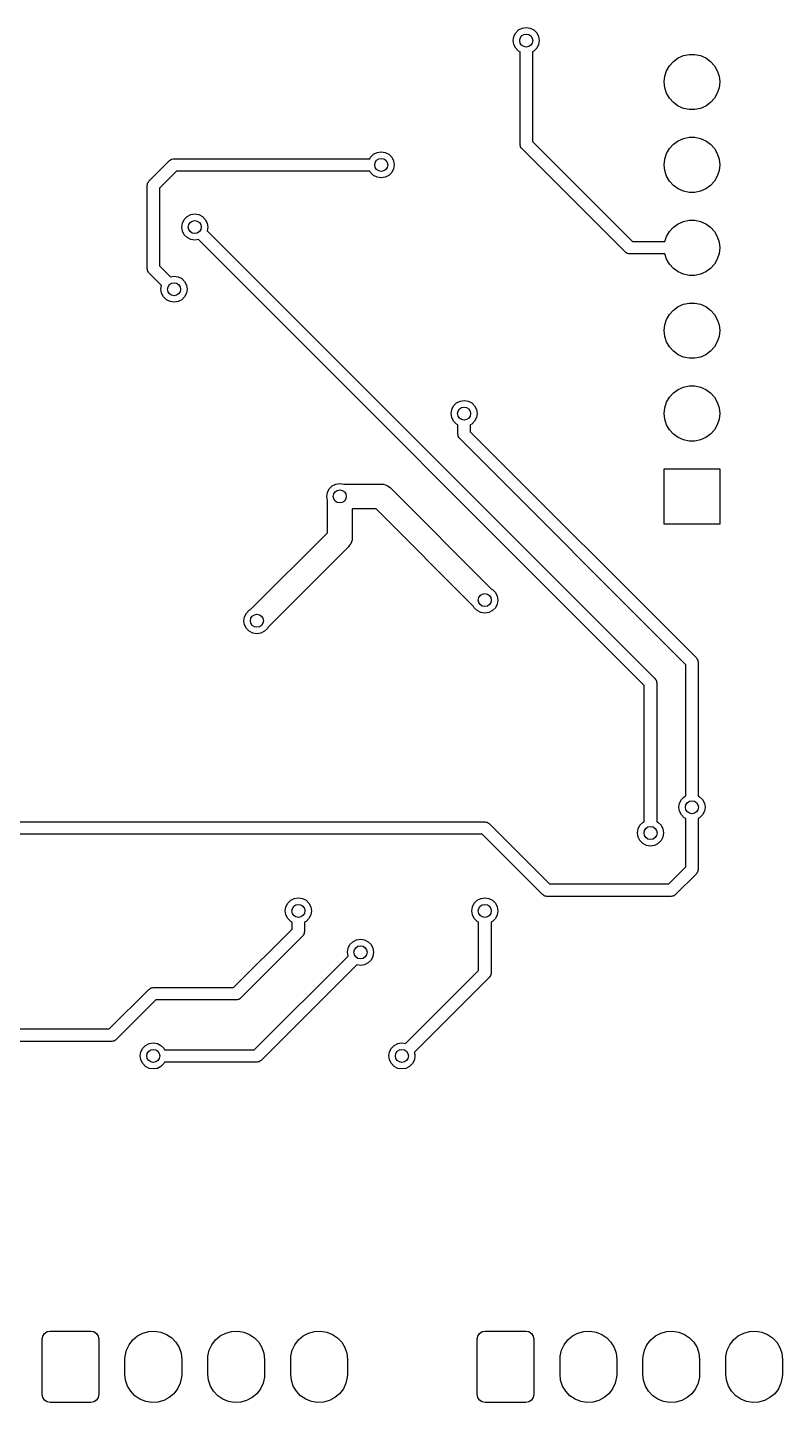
# Model space of a CAD drawing. Extents: x 2.94 to 6.46, y -5.04 to -3.38.
# Drawn here: x 5.548 to 6.459, y -5.043 to -3.384 of the extents above; entities that cross this region are included whole.
import ezdxf

# ---------------------------------------------------------------- set-up
doc = ezdxf.new("R2010")
doc.units = 0
doc.header["$MEASUREMENT"] = 0
doc.layers.add('BLACK', color=7, linetype='CONTINUOUS')

msp = doc.modelspace()

# ---------------------------------------------------------------- linework, layer by layer
at = {"layer": 'BLACK', "linetype": 'CONTINUOUS'}
for p, q in [((6.13425, -3.4), (6.13502, -3.39513)), ((6.13502, -3.40487), (6.13425, -3.4)), ((6.13502, -3.39513), (6.13726, -3.39074)), ((6.13726, -3.39074), (6.14074, -3.38726)), ((6.14074, -3.38726), (6.14513, -3.38502)), ((6.14513, -3.38502), (6.15, -3.38425)), ((6.15, -3.38425), (6.15487, -3.38502)), ((6.15487, -3.38502), (6.15926, -3.38726)), ((6.15926, -3.38726), (6.16274, -3.39074)), ((6.16274, -3.39074), (6.16498, -3.39513)), ((6.16498, -3.39513), (6.16575, -3.4)), ((6.16575, -3.4), (6.16498, -3.40487)), ((6.13726, -3.40926), (6.13502, -3.40487)), ((6.14074, -3.41274), (6.13726, -3.40926)), ((6.1425, -3.41364), (6.14074, -3.41274)), ((6.1425, -3.525), (6.1425, -3.41364)), ((6.15926, -3.41274), (6.1575, -3.41364)), ((6.1575, -3.41364), (6.1575, -3.52189)), ((6.16274, -3.40926), (6.15926, -3.41274)), ((6.16498, -3.40487), (6.16274, -3.40926)), ((6.33966, -3.41817), (6.3465, -3.41672)), ((6.3465, -3.41672), (6.3535, -3.41672)), ((6.3535, -3.41672), (6.36034, -3.41817)), ((6.31943, -3.43639), (6.32293, -3.43033)), ((6.32293, -3.43033), (6.32761, -3.42513)), ((6.32761, -3.42513), (6.33327, -3.42102)), ((6.33327, -3.42102), (6.33966, -3.41817)), ((6.36034, -3.41817), (6.36673, -3.42102)), ((6.36673, -3.42102), (6.37239, -3.42513)), ((6.37239, -3.42513), (6.37707, -3.43033)), ((6.37707, -3.43033), (6.38057, -3.43639)), ((6.31654, -3.45), (6.31727, -3.44304)), ((6.31727, -3.45696), (6.31654, -3.45)), ((6.31727, -3.44304), (6.31943, -3.43639)), ((6.38057, -3.43639), (6.38273, -3.44304)), ((6.38273, -3.44304), (6.38346, -3.45)), ((6.38346, -3.45), (6.38273, -3.45696)), ((6.31943, -3.46361), (6.31727, -3.45696)), ((6.32293, -3.46967), (6.31943, -3.46361)), ((6.38057, -3.46361), (6.37707, -3.46967)), ((6.38273, -3.45696), (6.38057, -3.46361)), ((6.32761, -3.47487), (6.32293, -3.46967)), ((6.33327, -3.47898), (6.32761, -3.47487)), ((6.33966, -3.48183), (6.33327, -3.47898)), ((6.3465, -3.48328), (6.33966, -3.48183)), ((6.3535, -3.48328), (6.3465, -3.48328)), ((6.36034, -3.48183), (6.3535, -3.48328)), ((6.36673, -3.47898), (6.36034, -3.48183)), ((6.37239, -3.47487), (6.36673, -3.47898)), ((6.37707, -3.46967), (6.37239, -3.47487)), ((6.33966, -3.51817), (6.3465, -3.51672)), ((6.3465, -3.51672), (6.3535, -3.51672)), ((6.3535, -3.51672), (6.36034, -3.51817)), ((6.14278, -3.52622), (6.1425, -3.525)), ((6.14292, -3.52747), (6.14278, -3.52622)), ((6.14315, -3.52783), (6.14292, -3.52747)), ((6.14324, -3.52825), (6.14315, -3.52783)), ((6.14402, -3.52923), (6.14324, -3.52825)), ((6.14469, -3.53029), (6.14402, -3.52923)), ((6.2697, -3.6553), (6.14469, -3.53029)), ((6.1575, -3.52189), (6.27811, -3.6425)), ((6.31943, -3.53639), (6.32293, -3.53033)), ((6.32293, -3.53033), (6.32761, -3.52513)), ((6.32761, -3.52513), (6.33327, -3.52102)), ((6.33327, -3.52102), (6.33966, -3.51817)), ((6.36034, -3.51817), (6.36673, -3.52102)), ((6.36673, -3.52102), (6.37239, -3.52513)), ((6.37239, -3.52513), (6.37707, -3.53033)), ((6.37707, -3.53033), (6.38057, -3.53639)), ((5.6947, -3.5697), (5.71971, -3.54469)), ((5.71971, -3.54469), (5.72077, -3.54402)), ((5.72077, -3.54402), (5.72175, -3.54324)), ((5.72175, -3.54324), (5.72217, -3.54315)), ((5.72217, -3.54315), (5.72253, -3.54292)), ((5.72253, -3.54292), (5.72378, -3.54278)), ((5.72378, -3.54278), (5.725, -3.5425)), ((5.725, -3.5425), (5.96136, -3.5425)), ((5.96136, -3.5425), (5.96226, -3.54074)), ((5.96226, -3.54074), (5.96574, -3.53726)), ((5.96574, -3.53726), (5.97013, -3.53502)), ((5.97013, -3.53502), (5.975, -3.53425)), ((5.975, -3.53425), (5.97987, -3.53502)), ((5.97987, -3.53502), (5.98426, -3.53726)), ((5.98426, -3.53726), (5.98774, -3.54074)), ((5.98774, -3.54074), (5.98998, -3.54513)), ((5.98998, -3.54513), (5.99075, -3.55)), ((6.31654, -3.55), (6.31727, -3.54304)), ((6.31727, -3.54304), (6.31943, -3.53639)), ((6.38057, -3.53639), (6.38273, -3.54304)), ((6.38273, -3.54304), (6.38346, -3.55)), ((5.72811, -3.5575), (5.7075, -3.57811)), ((5.96136, -3.5575), (5.72811, -3.5575)), ((5.96226, -3.55926), (5.96136, -3.5575)), ((5.96574, -3.56274), (5.96226, -3.55926)), ((5.97013, -3.56498), (5.96574, -3.56274)), ((5.975, -3.56575), (5.97013, -3.56498)), ((5.97987, -3.56498), (5.975, -3.56575)), ((5.98426, -3.56274), (5.97987, -3.56498)), ((5.98774, -3.55926), (5.98426, -3.56274)), ((5.98998, -3.55487), (5.98774, -3.55926)), ((5.99075, -3.55), (5.98998, -3.55487)), ((6.31727, -3.55696), (6.31654, -3.55)), ((6.31943, -3.56361), (6.31727, -3.55696)), ((6.32293, -3.56967), (6.31943, -3.56361)), ((6.38057, -3.56361), (6.37707, -3.56967)), ((6.38273, -3.55696), (6.38057, -3.56361)), ((6.38346, -3.55), (6.38273, -3.55696)), ((5.6925, -3.57499), (5.69278, -3.57377)), ((5.6925, -3.675), (5.6925, -3.57499)), ((5.69278, -3.57377), (5.69292, -3.57252)), ((5.69292, -3.57252), (5.69315, -3.57216)), ((5.69315, -3.57216), (5.69325, -3.57174)), ((5.69325, -3.57174), (5.69403, -3.57076)), ((5.69403, -3.57076), (5.6947, -3.5697)), ((5.7075, -3.57811), (5.7075, -3.67189)), ((6.32761, -3.57487), (6.32293, -3.56967)), ((6.33327, -3.57898), (6.32761, -3.57487)), ((6.33966, -3.58183), (6.33327, -3.57898)), ((6.3465, -3.58328), (6.33966, -3.58183)), ((6.36034, -3.58183), (6.3535, -3.58328)), ((6.36673, -3.57898), (6.36034, -3.58183)), ((6.37239, -3.57487), (6.36673, -3.57898)), ((6.37707, -3.56967), (6.37239, -3.57487)), ((6.3535, -3.58328), (6.3465, -3.58328)), ((5.73502, -3.62013), (5.73726, -3.61574)), ((5.73726, -3.61574), (5.74074, -3.61226)), ((5.74074, -3.61226), (5.74513, -3.61002)), ((5.74513, -3.61002), (5.75, -3.60925)), ((5.75, -3.60925), (5.75487, -3.61002)), ((5.75487, -3.61002), (5.75926, -3.61226)), ((5.75926, -3.61226), (5.76274, -3.61574)), ((5.76274, -3.61574), (5.76498, -3.62013)), ((5.73425, -3.625), (5.73502, -3.62013)), ((5.73502, -3.62987), (5.73425, -3.625)), ((5.73726, -3.63426), (5.73502, -3.62987)), ((5.76498, -3.62013), (5.76575, -3.625)), ((5.76575, -3.625), (5.76505, -3.62944)), ((5.76505, -3.62944), (6.30531, -4.16971)), ((6.31943, -3.63639), (6.32293, -3.63033)), ((6.32293, -3.63033), (6.32761, -3.62513)), ((6.32761, -3.62513), (6.33327, -3.62102)), ((6.33327, -3.62102), (6.33966, -3.61817)), ((6.33966, -3.61817), (6.3465, -3.61672)), ((6.3465, -3.61672), (6.3535, -3.61672)), ((6.3535, -3.61672), (6.36034, -3.61817)), ((6.36034, -3.61817), (6.36673, -3.62102)), ((6.36673, -3.62102), (6.37239, -3.62513)), ((6.37239, -3.62513), (6.37707, -3.63033)), ((6.37707, -3.63033), (6.38057, -3.63639)), ((5.74074, -3.63774), (5.73726, -3.63426)), ((5.74513, -3.63998), (5.74074, -3.63774)), ((5.75, -3.64075), (5.74513, -3.63998)), ((5.75444, -3.64005), (5.75, -3.64075)), ((6.2925, -4.17811), (5.75444, -3.64005)), ((6.27811, -3.6425), (6.31744, -3.6425)), ((6.31744, -3.6425), (6.31943, -3.63639)), ((6.38057, -3.63639), (6.38273, -3.64304)), ((6.38273, -3.64304), (6.38346, -3.65)), ((6.27076, -3.65597), (6.2697, -3.6553)), ((6.27174, -3.65675), (6.27076, -3.65597)), ((6.27216, -3.65685), (6.27174, -3.65675)), ((6.27252, -3.65708), (6.27216, -3.65685)), ((6.27377, -3.65722), (6.27252, -3.65708)), ((6.27499, -3.6575), (6.27377, -3.65722)), ((6.31744, -3.6575), (6.27499, -3.6575)), ((6.31943, -3.66361), (6.31744, -3.6575)), ((6.32293, -3.66967), (6.31943, -3.66361)), ((6.38057, -3.66361), (6.37707, -3.66967)), ((6.38273, -3.65696), (6.38057, -3.66361)), ((6.38346, -3.65), (6.38273, -3.65696)), ((5.69278, -3.67622), (5.6925, -3.675)), ((5.69292, -3.67747), (5.69278, -3.67622)), ((5.69315, -3.67783), (5.69292, -3.67747)), ((5.69324, -3.67825), (5.69315, -3.67783)), ((5.69402, -3.67923), (5.69324, -3.67825)), ((5.69469, -3.68029), (5.69402, -3.67923)), ((5.70995, -3.69556), (5.69469, -3.68029)), ((5.7075, -3.67189), (5.72056, -3.68495)), ((6.32761, -3.67487), (6.32293, -3.66967)), ((6.33327, -3.67898), (6.32761, -3.67487)), ((6.33966, -3.68183), (6.33327, -3.67898)), ((6.3465, -3.68328), (6.33966, -3.68183)), ((6.36034, -3.68183), (6.3535, -3.68328)), ((6.36673, -3.67898), (6.36034, -3.68183)), ((6.37239, -3.67487), (6.36673, -3.67898)), ((6.37707, -3.66967), (6.37239, -3.67487)), ((5.70925, -3.7), (5.70995, -3.69556)), ((5.72056, -3.68495), (5.725, -3.68425)), ((5.725, -3.68425), (5.72987, -3.68502)), ((5.72987, -3.68502), (5.73426, -3.68726)), ((5.73426, -3.68726), (5.73774, -3.69074)), ((5.73774, -3.69074), (5.73998, -3.69513)), ((5.73998, -3.69513), (5.74075, -3.7)), ((6.3535, -3.68328), (6.3465, -3.68328)), ((5.71002, -3.70487), (5.70925, -3.7)), ((5.71226, -3.70926), (5.71002, -3.70487)), ((5.71574, -3.71274), (5.71226, -3.70926)), ((5.72013, -3.71498), (5.71574, -3.71274)), ((5.725, -3.71575), (5.72013, -3.71498)), ((5.72987, -3.71498), (5.725, -3.71575)), ((5.73426, -3.71274), (5.72987, -3.71498)), ((5.73774, -3.70926), (5.73426, -3.71274)), ((5.73998, -3.70487), (5.73774, -3.70926)), ((5.74075, -3.7), (5.73998, -3.70487)), ((6.31943, -3.73639), (6.32293, -3.73033)), ((6.32293, -3.73033), (6.32761, -3.72513)), ((6.32761, -3.72513), (6.33327, -3.72102)), ((6.33327, -3.72102), (6.33966, -3.71817)), ((6.33966, -3.71817), (6.3465, -3.71672)), ((6.3465, -3.71672), (6.3535, -3.71672)), ((6.3535, -3.71672), (6.36034, -3.71817)), ((6.36034, -3.71817), (6.36673, -3.72102)), ((6.36673, -3.72102), (6.37239, -3.72513)), ((6.37239, -3.72513), (6.37707, -3.73033)), ((6.37707, -3.73033), (6.38057, -3.73639)), ((6.31654, -3.75), (6.31727, -3.74304)), ((6.31727, -3.74304), (6.31943, -3.73639)), ((6.38057, -3.73639), (6.38273, -3.74304)), ((6.38273, -3.74304), (6.38346, -3.75)), ((6.31727, -3.75696), (6.31654, -3.75)), ((6.31943, -3.76361), (6.31727, -3.75696)), ((6.32293, -3.76967), (6.31943, -3.76361)), ((6.38057, -3.76361), (6.37707, -3.76967)), ((6.38273, -3.75696), (6.38057, -3.76361)), ((6.38346, -3.75), (6.38273, -3.75696)), ((6.32761, -3.77487), (6.32293, -3.76967)), ((6.33327, -3.77898), (6.32761, -3.77487)), ((6.33966, -3.78183), (6.33327, -3.77898)), ((6.3465, -3.78328), (6.33966, -3.78183)), ((6.36034, -3.78183), (6.3535, -3.78328)), ((6.36673, -3.77898), (6.36034, -3.78183)), ((6.37239, -3.77487), (6.36673, -3.77898)), ((6.37707, -3.76967), (6.37239, -3.77487)), ((6.3535, -3.78328), (6.3465, -3.78328)), ((6.31943, -3.83639), (6.32293, -3.83033)), ((6.32293, -3.83033), (6.32761, -3.82513)), ((6.32761, -3.82513), (6.33327, -3.82102)), ((6.33327, -3.82102), (6.33966, -3.81817)), ((6.33966, -3.81817), (6.3465, -3.81672)), ((6.3465, -3.81672), (6.3535, -3.81672)), ((6.3535, -3.81672), (6.36034, -3.81817)), ((6.36034, -3.81817), (6.36673, -3.82102)), ((6.36673, -3.82102), (6.37239, -3.82513)), ((6.37239, -3.82513), (6.37707, -3.83033)), ((6.37707, -3.83033), (6.38057, -3.83639)), ((6.05925, -3.85), (6.06002, -3.84513)), ((6.06002, -3.84513), (6.06226, -3.84074)), ((6.06226, -3.84074), (6.06574, -3.83726)), ((6.06574, -3.83726), (6.07013, -3.83502)), ((6.07013, -3.83502), (6.075, -3.83425)), ((6.075, -3.83425), (6.07987, -3.83502)), ((6.07987, -3.83502), (6.08426, -3.83726)), ((6.08426, -3.83726), (6.08774, -3.84074)), ((6.08774, -3.84074), (6.08998, -3.84513)), ((6.08998, -3.84513), (6.09075, -3.85)), ((6.31654, -3.85), (6.31727, -3.84304)), ((6.31727, -3.84304), (6.31943, -3.83639)), ((6.38057, -3.83639), (6.38273, -3.84304)), ((6.38273, -3.84304), (6.38346, -3.85)), ((6.06002, -3.85487), (6.05925, -3.85)), ((6.06226, -3.85926), (6.06002, -3.85487)), ((6.06574, -3.86274), (6.06226, -3.85926)), ((6.0675, -3.86364), (6.06574, -3.86274)), ((6.0675, -3.875), (6.0675, -3.86364)), ((6.08426, -3.86274), (6.0825, -3.86364)), ((6.0825, -3.86364), (6.0825, -3.87189)), ((6.08774, -3.85926), (6.08426, -3.86274)), ((6.08998, -3.85487), (6.08774, -3.85926)), ((6.09075, -3.85), (6.08998, -3.85487)), ((6.31727, -3.85696), (6.31654, -3.85)), ((6.31943, -3.86361), (6.31727, -3.85696)), ((6.32293, -3.86967), (6.31943, -3.86361)), ((6.38057, -3.86361), (6.37707, -3.86967)), ((6.38273, -3.85696), (6.38057, -3.86361)), ((6.38346, -3.85), (6.38273, -3.85696)), ((6.06778, -3.87622), (6.0675, -3.875)), ((6.06792, -3.87747), (6.06778, -3.87622)), ((6.06815, -3.87783), (6.06792, -3.87747)), ((6.06824, -3.87825), (6.06815, -3.87783)), ((6.06902, -3.87923), (6.06824, -3.87825)), ((6.06969, -3.88029), (6.06902, -3.87923)), ((6.3425, -4.15311), (6.06969, -3.88029)), ((6.0825, -3.87189), (6.35531, -4.14471)), ((6.32761, -3.87487), (6.32293, -3.86967)), ((6.33327, -3.87898), (6.32761, -3.87487)), ((6.33966, -3.88183), (6.33327, -3.87898)), ((6.36673, -3.87898), (6.36034, -3.88183)), ((6.37239, -3.87487), (6.36673, -3.87898)), ((6.37707, -3.86967), (6.37239, -3.87487)), ((6.3465, -3.88328), (6.33966, -3.88183)), ((6.3535, -3.88328), (6.3465, -3.88328)), ((6.36034, -3.88183), (6.3535, -3.88328)), ((6.31654, -3.98346), (6.31654, -3.91654)), ((6.31654, -3.91654), (6.38346, -3.91654)), ((6.38346, -3.91654), (6.38346, -3.98346)), ((5.90925, -3.95), (5.91002, -3.94513)), ((5.91002, -3.94513), (5.91226, -3.94074)), ((5.91226, -3.94074), (5.91574, -3.93726)), ((5.91574, -3.93726), (5.92013, -3.93502)), ((5.92013, -3.93502), (5.925, -3.93425)), ((5.925, -3.93425), (5.92972, -3.935)), ((5.92972, -3.935), (5.975, -3.935)), ((5.975, -3.935), (5.97653, -3.93513)), ((5.97653, -3.93513), (5.97688, -3.93512)), ((5.97688, -3.93512), (5.97709, -3.93518)), ((5.97709, -3.93518), (5.97758, -3.93522)), ((5.97758, -3.93522), (5.97957, -3.93592)), ((5.97957, -3.93592), (5.9816, -3.93653)), ((5.9816, -3.93653), (5.98189, -3.93674)), ((5.98189, -3.93674), (5.98223, -3.93686)), ((5.98223, -3.93686), (5.98389, -3.93816)), ((5.98389, -3.93816), (5.98561, -3.93939)), ((5.98561, -3.93939), (6.10766, -4.06145)), ((5.91, -3.95472), (5.90925, -3.95)), ((5.91, -3.99379), (5.91, -3.95472)), ((5.96879, -3.965), (5.94, -3.965)), ((5.94, -3.965), (5.94, -4)), ((6.08645, -4.08266), (5.96879, -3.965)), ((5.81734, -4.08645), (5.91, -3.99379)), ((6.38346, -3.98346), (6.31654, -3.98346)), ((5.93561, -4.01061), (5.83855, -4.10766)), ((5.93684, -4.00889), (5.93561, -4.01061)), ((5.93814, -4.00723), (5.93684, -4.00889)), ((5.93826, -4.00689), (5.93814, -4.00723)), ((5.93847, -4.0066), (5.93826, -4.00689)), ((5.93908, -4.00457), (5.93847, -4.0066)), ((5.93978, -4.00258), (5.93908, -4.00457)), ((5.93982, -4.00209), (5.93978, -4.00258)), ((5.93988, -4.00188), (5.93982, -4.00209)), ((5.94, -4), (5.93987, -4.00153)), ((5.93987, -4.00153), (5.93988, -4.00188)), ((6.10766, -4.06145), (6.10926, -4.06226)), ((6.10926, -4.06226), (6.11274, -4.06574)), ((6.11274, -4.06574), (6.11498, -4.07013)), ((6.11498, -4.07987), (6.11274, -4.08426)), ((6.11498, -4.07013), (6.11575, -4.075)), ((6.11575, -4.075), (6.11498, -4.07987)), ((5.80925, -4.1), (5.81002, -4.09513)), ((5.81002, -4.09513), (5.81226, -4.09074)), ((5.81226, -4.09074), (5.81574, -4.08726)), ((5.81574, -4.08726), (5.81734, -4.08645)), ((6.08726, -4.08426), (6.08645, -4.08266)), ((6.09074, -4.08774), (6.08726, -4.08426)), ((6.09513, -4.08998), (6.09074, -4.08774)), ((6.1, -4.09075), (6.09513, -4.08998)), ((6.10487, -4.08998), (6.1, -4.09075)), ((6.10926, -4.08774), (6.10487, -4.08998)), ((6.11274, -4.08426), (6.10926, -4.08774)), ((5.81002, -4.10487), (5.80925, -4.1)), ((5.81226, -4.10926), (5.81002, -4.10487)), ((5.81574, -4.11274), (5.81226, -4.10926)), ((5.82013, -4.11498), (5.81574, -4.11274)), ((5.83426, -4.11274), (5.82987, -4.11498)), ((5.83774, -4.10926), (5.83426, -4.11274)), ((5.83855, -4.10766), (5.83774, -4.10926)), ((5.825, -4.11575), (5.82013, -4.11498)), ((5.82987, -4.11498), (5.825, -4.11575)), ((6.35531, -4.14471), (6.35598, -4.14577)), ((6.35598, -4.14577), (6.35676, -4.14675)), ((6.35676, -4.14675), (6.35685, -4.14717)), ((6.3425, -4.31136), (6.3425, -4.15311)), ((6.35685, -4.14717), (6.35708, -4.14753)), ((6.35708, -4.14753), (6.35722, -4.14878)), ((6.35722, -4.14878), (6.3575, -4.15)), ((6.3575, -4.15), (6.3575, -4.31136)), ((6.2925, -4.34239), (6.2925, -4.17811)), ((6.30531, -4.16971), (6.30598, -4.17077)), ((6.30598, -4.17077), (6.30676, -4.17175)), ((6.30676, -4.17175), (6.30685, -4.17217)), ((6.30685, -4.17217), (6.30708, -4.17253)), ((6.30708, -4.17253), (6.30722, -4.17378)), ((6.30722, -4.17378), (6.3075, -4.175)), ((6.3075, -4.175), (6.3075, -4.34239)), ((6.33726, -4.31574), (6.34074, -4.31226)), ((6.34074, -4.31226), (6.3425, -4.31136)), ((6.3575, -4.31136), (6.35926, -4.31226)), ((6.35926, -4.31226), (6.36274, -4.31574)), ((6.33425, -4.325), (6.33502, -4.32013)), ((6.33502, -4.32987), (6.33425, -4.325)), ((6.33502, -4.32013), (6.33726, -4.31574)), ((6.36274, -4.31574), (6.36498, -4.32013)), ((6.36498, -4.32013), (6.36575, -4.325)), ((6.36575, -4.325), (6.36498, -4.32987)), ((5.225, -4.3425), (6.10001, -4.3425)), ((6.10001, -4.3425), (6.10123, -4.34278)), ((6.10123, -4.34278), (6.10248, -4.34292)), ((6.10248, -4.34292), (6.10284, -4.34315)), ((6.10284, -4.34315), (6.10326, -4.34325)), ((6.10326, -4.34325), (6.10424, -4.34403)), ((6.10424, -4.34403), (6.1053, -4.3447)), ((6.1053, -4.3447), (6.17811, -4.4175)), ((6.28726, -4.34677), (6.29074, -4.34329)), ((6.29074, -4.34329), (6.2925, -4.34239)), ((6.3075, -4.34239), (6.30926, -4.34329)), ((6.30926, -4.34329), (6.31274, -4.34677)), ((6.33726, -4.33426), (6.33502, -4.32987)), ((6.34074, -4.33774), (6.33726, -4.33426)), ((6.3425, -4.33864), (6.34074, -4.33774)), ((6.3425, -4.39689), (6.3425, -4.33864)), ((6.35926, -4.33774), (6.3575, -4.33864)), ((6.3575, -4.33864), (6.3575, -4.40001)), ((6.36274, -4.33426), (6.35926, -4.33774)), ((6.36498, -4.32987), (6.36274, -4.33426)), ((6.09689, -4.3575), (5.22811, -4.3575)), ((6.1697, -4.4303), (6.09689, -4.3575)), ((6.28425, -4.35603), (6.28502, -4.35116)), ((6.28502, -4.36089), (6.28425, -4.35603)), ((6.28502, -4.35116), (6.28726, -4.34677)), ((6.28726, -4.36528), (6.28502, -4.36089)), ((6.31274, -4.34677), (6.31498, -4.35116)), ((6.31498, -4.36089), (6.31274, -4.36528)), ((6.31498, -4.35116), (6.31575, -4.35603)), ((6.31575, -4.35603), (6.31498, -4.36089)), ((6.29074, -4.36877), (6.28726, -4.36528)), ((6.29513, -4.37101), (6.29074, -4.36877)), ((6.3, -4.37178), (6.29513, -4.37101)), ((6.30487, -4.37101), (6.3, -4.37178)), ((6.30926, -4.36877), (6.30487, -4.37101)), ((6.31274, -4.36528), (6.30926, -4.36877)), ((6.32189, -4.4175), (6.3425, -4.39689)), ((6.3553, -4.4053), (6.33029, -4.43031)), ((6.35597, -4.40424), (6.3553, -4.4053)), ((6.35675, -4.40326), (6.35597, -4.40424)), ((6.35685, -4.40284), (6.35675, -4.40326)), ((6.35708, -4.40248), (6.35685, -4.40284)), ((6.35722, -4.40123), (6.35708, -4.40248)), ((6.3575, -4.40001), (6.35722, -4.40123)), ((6.17811, -4.4175), (6.32189, -4.4175)), ((5.85925, -4.45), (5.86002, -4.44513)), ((5.86002, -4.44513), (5.86226, -4.44074)), ((5.86226, -4.44074), (5.86574, -4.43726)), ((5.86574, -4.43726), (5.87013, -4.43502)), ((5.87013, -4.43502), (5.875, -4.43425)), ((5.875, -4.43425), (5.87987, -4.43502)), ((5.87987, -4.43502), (5.88426, -4.43726)), ((5.88426, -4.43726), (5.88774, -4.44074)), ((5.88774, -4.44074), (5.88998, -4.44513)), ((5.88998, -4.44513), (5.89075, -4.45)), ((6.08425, -4.45), (6.08502, -4.44513)), ((6.08502, -4.44513), (6.08726, -4.44074)), ((6.08726, -4.44074), (6.09074, -4.43726)), ((6.09074, -4.43726), (6.09513, -4.43502)), ((6.09513, -4.43502), (6.1, -4.43425)), ((6.1, -4.43425), (6.10487, -4.43502)), ((6.10487, -4.43502), (6.10926, -4.43726)), ((6.10926, -4.43726), (6.11274, -4.44074)), ((6.11274, -4.44074), (6.11498, -4.44513)), ((6.11498, -4.44513), (6.11575, -4.45)), ((6.17076, -4.43097), (6.1697, -4.4303)), ((6.17174, -4.43175), (6.17076, -4.43097)), ((6.17216, -4.43185), (6.17174, -4.43175)), ((6.17252, -4.43208), (6.17216, -4.43185)), ((6.17377, -4.43222), (6.17252, -4.43208)), ((6.17499, -4.4325), (6.17377, -4.43222)), ((6.325, -4.4325), (6.17499, -4.4325)), ((6.32622, -4.43222), (6.325, -4.4325)), ((6.32747, -4.43208), (6.32622, -4.43222)), ((6.32783, -4.43185), (6.32747, -4.43208)), ((6.32825, -4.43176), (6.32783, -4.43185)), ((6.32923, -4.43098), (6.32825, -4.43176)), ((6.33029, -4.43031), (6.32923, -4.43098)), ((5.86002, -4.45487), (5.85925, -4.45)), ((5.86226, -4.45926), (5.86002, -4.45487)), ((5.86574, -4.46274), (5.86226, -4.45926)), ((5.88774, -4.45926), (5.88426, -4.46274)), ((5.88998, -4.45487), (5.88774, -4.45926)), ((5.89075, -4.45), (5.88998, -4.45487)), ((6.08502, -4.45487), (6.08425, -4.45)), ((6.08726, -4.45926), (6.08502, -4.45487)), ((6.09074, -4.46274), (6.08726, -4.45926)), ((6.11274, -4.45926), (6.10926, -4.46274)), ((6.11498, -4.45487), (6.11274, -4.45926)), ((6.11575, -4.45), (6.11498, -4.45487)), ((5.79689, -4.5425), (5.8675, -4.47189)), ((5.8675, -4.46364), (5.86574, -4.46274)), ((5.8675, -4.47189), (5.8675, -4.46364)), ((5.88175, -4.47826), (5.88097, -4.47924)), ((5.88185, -4.47784), (5.88175, -4.47826)), ((5.88208, -4.47748), (5.88185, -4.47784)), ((5.88222, -4.47623), (5.88208, -4.47748)), ((5.8825, -4.47501), (5.88222, -4.47623)), ((5.88426, -4.46274), (5.8825, -4.46364)), ((5.8825, -4.46364), (5.8825, -4.47501)), ((6.0925, -4.46364), (6.09074, -4.46274)), ((6.0925, -4.52189), (6.0925, -4.46364)), ((6.10926, -4.46274), (6.1075, -4.46364)), ((6.1075, -4.46364), (6.1075, -4.52501)), ((5.8803, -4.4803), (5.80529, -4.55531)), ((5.88097, -4.47924), (5.8803, -4.4803)), ((5.93425, -4.5), (5.93502, -4.49513)), ((5.93502, -4.49513), (5.93726, -4.49074)), ((5.93726, -4.49074), (5.94074, -4.48726)), ((5.94074, -4.48726), (5.94513, -4.48502)), ((5.94513, -4.48502), (5.95, -4.48425)), ((5.95, -4.48425), (5.95487, -4.48502)), ((5.95487, -4.48502), (5.95926, -4.48726)), ((5.95926, -4.48726), (5.96274, -4.49074)), ((5.96274, -4.49074), (5.96498, -4.49513)), ((5.96498, -4.49513), (5.96575, -4.5)), ((5.82189, -4.6175), (5.93495, -4.50444)), ((5.93495, -4.50444), (5.93425, -4.5)), ((5.96274, -4.50926), (5.95926, -4.51274)), ((5.96498, -4.50487), (5.96274, -4.50926)), ((5.96575, -4.5), (5.96498, -4.50487)), ((5.94556, -4.51505), (5.83029, -4.63031)), ((5.95, -4.51575), (5.94556, -4.51505)), ((5.95487, -4.51498), (5.95, -4.51575)), ((5.95926, -4.51274), (5.95487, -4.51498)), ((6.00444, -4.60995), (6.0925, -4.52189)), ((6.10675, -4.52826), (6.10597, -4.52924)), ((6.10685, -4.52784), (6.10675, -4.52826)), ((6.10708, -4.52748), (6.10685, -4.52784)), ((6.10722, -4.52623), (6.10708, -4.52748)), ((6.1075, -4.52501), (6.10722, -4.52623)), ((5.64689, -4.5925), (5.69471, -4.54469)), ((5.69471, -4.54469), (5.69577, -4.54402)), ((5.69577, -4.54402), (5.69675, -4.54324)), ((5.69675, -4.54324), (5.69717, -4.54315)), ((5.69717, -4.54315), (5.69753, -4.54292)), ((5.69753, -4.54292), (5.69878, -4.54278)), ((5.69878, -4.54278), (5.7, -4.5425)), ((5.7, -4.5425), (5.79689, -4.5425)), ((6.1053, -4.5303), (6.01505, -4.62056)), ((6.10597, -4.52924), (6.1053, -4.5303)), ((5.70311, -4.5575), (5.65529, -4.60531)), ((5.8, -4.5575), (5.70311, -4.5575)), ((5.80122, -4.55722), (5.8, -4.5575)), ((5.80247, -4.55708), (5.80122, -4.55722)), ((5.80283, -4.55685), (5.80247, -4.55708)), ((5.80325, -4.55676), (5.80283, -4.55685)), ((5.80423, -4.55598), (5.80325, -4.55676)), ((5.80529, -4.55531), (5.80423, -4.55598)), ((5.21364, -4.5925), (5.64689, -4.5925)), ((5.65, -4.6075), (5.21364, -4.6075)), ((5.65122, -4.60722), (5.65, -4.6075)), ((5.65247, -4.60708), (5.65122, -4.60722)), ((5.65283, -4.60685), (5.65247, -4.60708)), ((5.65325, -4.60676), (5.65283, -4.60685)), ((5.65423, -4.60598), (5.65325, -4.60676)), ((5.65529, -4.60531), (5.65423, -4.60598)), ((5.69074, -4.61226), (5.69513, -4.61002)), ((5.69513, -4.61002), (5.7, -4.60925)), ((5.7, -4.60925), (5.70487, -4.61002)), ((5.70487, -4.61002), (5.70926, -4.61226)), ((5.99074, -4.61226), (5.99513, -4.61002)), ((5.99513, -4.61002), (6, -4.60925)), ((6, -4.60925), (6.00444, -4.60995)), ((5.68425, -4.625), (5.68502, -4.62013)), ((5.68502, -4.62987), (5.68425, -4.625)), ((5.68502, -4.62013), (5.68726, -4.61574)), ((5.68726, -4.61574), (5.69074, -4.61226)), ((5.70926, -4.61226), (5.71274, -4.61574)), ((5.71274, -4.61574), (5.71364, -4.6175)), ((5.71364, -4.6175), (5.82189, -4.6175)), ((5.98425, -4.625), (5.98502, -4.62013)), ((5.98502, -4.62987), (5.98425, -4.625)), ((5.98502, -4.62013), (5.98726, -4.61574)), ((5.98726, -4.61574), (5.99074, -4.61226)), ((6.01575, -4.625), (6.01498, -4.62987)), ((6.01505, -4.62056), (6.01575, -4.625)), ((5.68726, -4.63426), (5.68502, -4.62987)), ((5.69074, -4.63774), (5.68726, -4.63426)), ((5.69513, -4.63998), (5.69074, -4.63774)), ((5.7, -4.64075), (5.69513, -4.63998)), ((5.70487, -4.63998), (5.7, -4.64075)), ((5.70926, -4.63774), (5.70487, -4.63998)), ((5.71274, -4.63426), (5.70926, -4.63774)), ((5.71364, -4.6325), (5.71274, -4.63426)), ((5.825, -4.6325), (5.71364, -4.6325)), ((5.82622, -4.63222), (5.825, -4.6325)), ((5.82747, -4.63208), (5.82622, -4.63222)), ((5.82783, -4.63185), (5.82747, -4.63208)), ((5.82825, -4.63176), (5.82783, -4.63185)), ((5.82923, -4.63098), (5.82825, -4.63176)), ((5.83029, -4.63031), (5.82923, -4.63098)), ((5.98726, -4.63426), (5.98502, -4.62987)), ((5.99074, -4.63774), (5.98726, -4.63426)), ((5.99513, -4.63998), (5.99074, -4.63774)), ((6, -4.64075), (5.99513, -4.63998)), ((6.00487, -4.63998), (6, -4.64075)), ((6.00926, -4.63774), (6.00487, -4.63998)), ((6.01274, -4.63426), (6.00926, -4.63774)), ((6.01498, -4.62987), (6.01274, -4.63426)), ((5.5665, -4.96297), (5.56863, -4.95977)), ((5.56863, -4.95977), (5.57182, -4.95764)), ((5.57182, -4.95764), (5.57559, -4.95689)), ((5.57559, -4.95689), (5.62441, -4.95689)), ((5.62441, -4.95689), (5.62818, -4.95764)), ((5.62818, -4.95764), (5.63137, -4.95977)), ((5.63137, -4.95977), (5.6335, -4.96297)), ((5.68085, -4.96275), (5.68739, -4.9593)), ((5.68739, -4.9593), (5.69452, -4.95733)), ((5.69452, -4.95733), (5.70191, -4.95694)), ((5.70191, -4.95694), (5.70921, -4.95815)), ((5.70921, -4.95815), (5.71608, -4.9609)), ((5.78085, -4.96275), (5.78739, -4.9593)), ((5.78739, -4.9593), (5.79452, -4.95733)), ((5.79452, -4.95733), (5.80191, -4.95694)), ((5.80191, -4.95694), (5.80921, -4.95815)), ((5.80921, -4.95815), (5.81608, -4.9609)), ((5.88085, -4.96275), (5.88739, -4.9593)), ((5.88739, -4.9593), (5.89452, -4.95733)), ((5.89452, -4.95733), (5.90191, -4.95694)), ((5.90191, -4.95694), (5.90921, -4.95815)), ((5.90921, -4.95815), (5.91608, -4.9609)), ((6.0915, -4.96297), (6.09363, -4.95977)), ((6.09363, -4.95977), (6.09682, -4.95764)), ((6.09682, -4.95764), (6.10059, -4.95689)), ((6.10059, -4.95689), (6.14941, -4.95689)), ((6.14941, -4.95689), (6.15318, -4.95764)), ((6.15318, -4.95764), (6.15637, -4.95977)), ((6.15637, -4.95977), (6.1585, -4.96297)), ((6.20585, -4.96275), (6.21239, -4.9593)), ((6.21239, -4.9593), (6.21952, -4.95733)), ((6.21952, -4.95733), (6.22691, -4.95694)), ((6.22691, -4.95694), (6.23421, -4.95815)), ((6.23421, -4.95815), (6.24108, -4.9609)), ((6.30585, -4.96275), (6.31239, -4.9593)), ((6.31239, -4.9593), (6.31952, -4.95733)), ((6.31952, -4.95733), (6.32691, -4.95694)), ((6.32691, -4.95694), (6.33421, -4.95815)), ((6.33421, -4.95815), (6.34108, -4.9609)), ((6.40585, -4.96275), (6.41239, -4.9593)), ((6.41239, -4.9593), (6.41952, -4.95733)), ((6.41952, -4.95733), (6.42691, -4.95694)), ((6.42691, -4.95694), (6.43421, -4.95815)), ((6.43421, -4.95815), (6.44108, -4.9609)), ((5.56575, -4.96673), (5.5665, -4.96297)), ((5.56575, -5.03327), (5.56575, -4.96673)), ((5.6335, -4.96297), (5.63425, -4.96673)), ((5.63425, -4.96673), (5.63425, -5.03327)), ((5.66758, -4.9801), (5.6707, -4.9734)), ((5.6707, -4.9734), (5.6752, -4.96752)), ((5.6752, -4.96752), (5.68085, -4.96275)), ((5.71608, -4.9609), (5.7222, -4.96506)), ((5.7222, -4.96506), (5.72728, -4.97043)), ((5.72728, -4.97043), (5.73109, -4.97677)), ((5.76758, -4.9801), (5.7707, -4.9734)), ((5.7707, -4.9734), (5.7752, -4.96752)), ((5.7752, -4.96752), (5.78085, -4.96275)), ((5.81608, -4.9609), (5.8222, -4.96506)), ((5.8222, -4.96506), (5.82728, -4.97043)), ((5.82728, -4.97043), (5.83109, -4.97677)), ((5.86758, -4.9801), (5.8707, -4.9734)), ((5.8707, -4.9734), (5.8752, -4.96752)), ((5.8752, -4.96752), (5.88085, -4.96275)), ((5.91608, -4.9609), (5.9222, -4.96506)), ((5.9222, -4.96506), (5.92728, -4.97043)), ((5.92728, -4.97043), (5.93109, -4.97677)), ((6.09075, -4.96673), (6.0915, -4.96297)), ((6.09075, -5.03327), (6.09075, -4.96673)), ((6.1585, -4.96297), (6.15925, -4.96673)), ((6.15925, -4.96673), (6.15925, -5.03327)), ((6.19258, -4.9801), (6.1957, -4.9734)), ((6.1957, -4.9734), (6.2002, -4.96752)), ((6.2002, -4.96752), (6.20585, -4.96275)), ((6.24108, -4.9609), (6.2472, -4.96506)), ((6.2472, -4.96506), (6.25228, -4.97043)), ((6.25228, -4.97043), (6.25609, -4.97677)), ((6.29258, -4.9801), (6.2957, -4.9734)), ((6.2957, -4.9734), (6.3002, -4.96752)), ((6.3002, -4.96752), (6.30585, -4.96275)), ((6.34108, -4.9609), (6.3472, -4.96506)), ((6.3472, -4.96506), (6.35228, -4.97043)), ((6.35228, -4.97043), (6.35609, -4.97677)), ((6.39258, -4.9801), (6.3957, -4.9734)), ((6.3957, -4.9734), (6.4002, -4.96752)), ((6.4002, -4.96752), (6.40585, -4.96275)), ((6.44108, -4.9609), (6.4472, -4.96506)), ((6.4472, -4.96506), (6.45228, -4.97043)), ((6.45228, -4.97043), (6.45609, -4.97677)), ((5.66575, -4.99114), (5.66596, -4.98732)), ((5.66575, -5.00886), (5.66575, -4.99114)), ((5.66596, -4.98732), (5.66758, -4.9801)), ((5.73109, -4.97677), (5.73345, -4.98379)), ((5.73345, -4.98379), (5.73425, -4.99114)), ((5.73425, -4.99114), (5.73425, -5.00886)), ((5.76575, -4.99114), (5.76596, -4.98732)), ((5.76575, -5.00886), (5.76575, -4.99114)), ((5.76596, -4.98732), (5.76758, -4.9801)), ((5.83109, -4.97677), (5.83345, -4.98379)), ((5.83345, -4.98379), (5.83425, -4.99114)), ((5.83425, -4.99114), (5.83425, -5.00886)), ((5.86575, -4.99114), (5.86596, -4.98732)), ((5.86575, -5.00886), (5.86575, -4.99114)), ((5.86596, -4.98732), (5.86758, -4.9801)), ((5.93109, -4.97677), (5.93345, -4.98379)), ((5.93345, -4.98379), (5.93425, -4.99114)), ((5.93425, -4.99114), (5.93425, -5.00886)), ((6.19075, -4.99114), (6.19096, -4.98732)), ((6.19075, -5.00886), (6.19075, -4.99114)), ((6.19096, -4.98732), (6.19258, -4.9801)), ((6.25609, -4.97677), (6.25845, -4.98379)), ((6.25845, -4.98379), (6.25925, -4.99114)), ((6.25925, -4.99114), (6.25925, -5.00886)), ((6.29075, -4.99114), (6.29096, -4.98732)), ((6.29075, -5.00886), (6.29075, -4.99114)), ((6.29096, -4.98732), (6.29258, -4.9801)), ((6.35609, -4.97677), (6.35845, -4.98379)), ((6.35845, -4.98379), (6.35925, -4.99114)), ((6.35925, -4.99114), (6.35925, -5.00886)), ((6.39075, -4.99114), (6.39096, -4.98732)), ((6.39075, -5.00886), (6.39075, -4.99114)), ((6.39096, -4.98732), (6.39258, -4.9801)), ((6.45609, -4.97677), (6.45845, -4.98379)), ((6.45845, -4.98379), (6.45925, -4.99114)), ((6.45925, -4.99114), (6.45925, -5.00886)), ((5.66655, -5.01621), (5.66575, -5.00886)), ((5.73425, -5.00886), (5.73404, -5.01268)), ((5.76655, -5.01621), (5.76575, -5.00886)), ((5.83425, -5.00886), (5.83404, -5.01268)), ((5.86655, -5.01621), (5.86575, -5.00886)), ((5.93425, -5.00886), (5.93404, -5.01268)), ((6.19155, -5.01621), (6.19075, -5.00886)), ((6.25925, -5.00886), (6.25904, -5.01268)), ((6.29155, -5.01621), (6.29075, -5.00886)), ((6.35925, -5.00886), (6.35904, -5.01268)), ((6.39155, -5.01621), (6.39075, -5.00886)), ((6.45925, -5.00886), (6.45904, -5.01268)), ((5.66891, -5.02323), (5.66655, -5.01621)), ((5.67272, -5.02957), (5.66891, -5.02323)), ((5.73242, -5.0199), (5.7293, -5.0266)), ((5.73404, -5.01268), (5.73242, -5.0199)), ((5.76891, -5.02323), (5.76655, -5.01621)), ((5.77272, -5.02957), (5.76891, -5.02323)), ((5.83242, -5.0199), (5.8293, -5.0266)), ((5.83404, -5.01268), (5.83242, -5.0199)), ((5.86891, -5.02323), (5.86655, -5.01621)), ((5.87272, -5.02957), (5.86891, -5.02323)), ((5.93242, -5.0199), (5.9293, -5.0266)), ((5.93404, -5.01268), (5.93242, -5.0199)), ((6.19391, -5.02323), (6.19155, -5.01621)), ((6.19772, -5.02957), (6.19391, -5.02323)), ((6.25742, -5.0199), (6.2543, -5.0266)), ((6.25904, -5.01268), (6.25742, -5.0199)), ((6.29391, -5.02323), (6.29155, -5.01621)), ((6.29772, -5.02957), (6.29391, -5.02323)), ((6.35742, -5.0199), (6.3543, -5.0266)), ((6.35904, -5.01268), (6.35742, -5.0199)), ((6.39391, -5.02323), (6.39155, -5.01621)), ((6.39772, -5.02957), (6.39391, -5.02323)), ((6.45742, -5.0199), (6.4543, -5.0266)), ((6.45904, -5.01268), (6.45742, -5.0199)), ((5.5665, -5.03703), (5.56575, -5.03327)), ((5.56863, -5.04023), (5.5665, -5.03703)), ((5.57182, -5.04236), (5.56863, -5.04023)), ((5.57559, -5.04311), (5.57182, -5.04236)), ((5.62818, -5.04236), (5.62441, -5.04311)), ((5.63137, -5.04023), (5.62818, -5.04236)), ((5.6335, -5.03703), (5.63137, -5.04023)), ((5.63425, -5.03327), (5.6335, -5.03703)), ((5.6778, -5.03494), (5.67272, -5.02957)), ((5.68392, -5.0391), (5.6778, -5.03494)), ((5.69079, -5.04185), (5.68392, -5.0391)), ((5.69809, -5.04306), (5.69079, -5.04185)), ((5.70548, -5.04267), (5.69809, -5.04306)), ((5.71261, -5.0407), (5.70548, -5.04267)), ((5.71915, -5.03725), (5.71261, -5.0407)), ((5.7248, -5.03248), (5.71915, -5.03725)), ((5.7293, -5.0266), (5.7248, -5.03248)), ((5.7778, -5.03494), (5.77272, -5.02957)), ((5.78392, -5.0391), (5.7778, -5.03494)), ((5.79079, -5.04185), (5.78392, -5.0391)), ((5.79809, -5.04306), (5.79079, -5.04185)), ((5.80548, -5.04267), (5.79809, -5.04306)), ((5.81261, -5.0407), (5.80548, -5.04267)), ((5.81915, -5.03725), (5.81261, -5.0407)), ((5.8248, -5.03248), (5.81915, -5.03725)), ((5.8293, -5.0266), (5.8248, -5.03248)), ((5.8778, -5.03494), (5.87272, -5.02957)), ((5.88392, -5.0391), (5.8778, -5.03494)), ((5.89079, -5.04185), (5.88392, -5.0391)), ((5.89809, -5.04306), (5.89079, -5.04185)), ((5.90548, -5.04267), (5.89809, -5.04306)), ((5.91261, -5.0407), (5.90548, -5.04267)), ((5.91915, -5.03725), (5.91261, -5.0407)), ((5.9248, -5.03248), (5.91915, -5.03725)), ((5.9293, -5.0266), (5.9248, -5.03248)), ((6.0915, -5.03703), (6.09075, -5.03327)), ((6.09363, -5.04023), (6.0915, -5.03703)), ((6.09682, -5.04236), (6.09363, -5.04023)), ((6.10059, -5.04311), (6.09682, -5.04236)), ((6.15318, -5.04236), (6.14941, -5.04311)), ((6.15637, -5.04023), (6.15318, -5.04236)), ((6.1585, -5.03703), (6.15637, -5.04023)), ((6.15925, -5.03327), (6.1585, -5.03703)), ((6.2028, -5.03494), (6.19772, -5.02957)), ((6.20892, -5.0391), (6.2028, -5.03494)), ((6.21579, -5.04185), (6.20892, -5.0391)), ((6.22309, -5.04306), (6.21579, -5.04185)), ((6.23048, -5.04267), (6.22309, -5.04306)), ((6.23761, -5.0407), (6.23048, -5.04267)), ((6.24415, -5.03725), (6.23761, -5.0407)), ((6.2498, -5.03248), (6.24415, -5.03725)), ((6.2543, -5.0266), (6.2498, -5.03248)), ((6.3028, -5.03494), (6.29772, -5.02957)), ((6.30892, -5.0391), (6.3028, -5.03494)), ((6.31579, -5.04185), (6.30892, -5.0391)), ((6.32309, -5.04306), (6.31579, -5.04185)), ((6.33048, -5.04267), (6.32309, -5.04306)), ((6.33761, -5.0407), (6.33048, -5.04267)), ((6.34415, -5.03725), (6.33761, -5.0407)), ((6.3498, -5.03248), (6.34415, -5.03725)), ((6.3543, -5.0266), (6.3498, -5.03248)), ((6.4028, -5.03494), (6.39772, -5.02957)), ((6.40892, -5.0391), (6.4028, -5.03494)), ((6.41579, -5.04185), (6.40892, -5.0391)), ((6.42309, -5.04306), (6.41579, -5.04185)), ((6.43048, -5.04267), (6.42309, -5.04306)), ((6.43761, -5.0407), (6.43048, -5.04267)), ((6.44415, -5.03725), (6.43761, -5.0407)), ((6.4498, -5.03248), (6.44415, -5.03725)), ((6.4543, -5.0266), (6.4498, -5.03248)), ((5.62441, -5.04311), (5.57559, -5.04311)), ((6.14941, -5.04311), (6.10059, -5.04311))]:
    msp.add_line(p, q, dxfattribs=at)
at = {"layer": 'BLACK'}
for centre in [(6.15, -3.4), (5.975, -3.55), (5.75, -3.625), (5.725, -3.7), (6.075, -3.85), (5.925, -3.95), (6.1, -4.075), (5.825, -4.1), (6.35, -4.325), (6.3, -4.35603), (5.875, -4.45), (6.1, -4.45), (5.95, -4.5), (5.7, -4.625), (6, -4.625)]:
    msp.add_circle(centre, 0.00787, dxfattribs=at)

doc.saveas('drawing.dxf')
